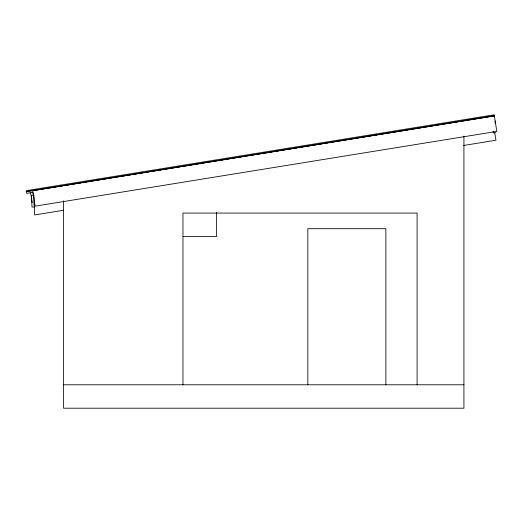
<?xml version="1.0" encoding="UTF-8"?>
<svg xmlns="http://www.w3.org/2000/svg" width="523" height="523" viewBox="0 0 523 523"><rect width="100%" height="100%" fill="white"/><g stroke="black" fill="none" stroke-linecap="round" stroke-linejoin="round"><path stroke-width="0.78" d="M494.353 115.982L32.661 190.745L35.152 206.154L496.85 131.391L494.143 114.799L26.15 190.679L26.595 193.405L33.034 192.327M63.675 210.246L34.636 214.946L34.093 200.806M463.698 145.453L495.961 140.229L494.712 132.528M495.588 132.679L493.248 132.77L493.189 131.208M183.181 236.494L216.515 236.494L216.515 212.482M63.545 384.784L463.921 384.784M30.596 192.66L32.217 202.676M33.034 193.072L33.407 195.38M495.144 120.983L495.235 123.323M463.921 136.098L463.921 408.202L63.545 408.202L63.545 200.832M417.093 384.784L417.093 213.083L182.958 213.083L182.958 384.784M385.876 384.784L385.876 228.695L307.831 228.695L307.831 384.784M494.294 115.727L26.3 191.601L494.294 115.746M33.877 195.269L31.537 195.354L31.975 207.056L34.315 206.964L33.877 195.269"/></g></svg>
